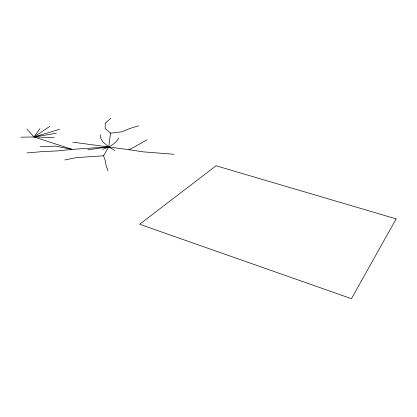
<?xml version="1.0" encoding="UTF-8"?>
<svg xmlns="http://www.w3.org/2000/svg" width="417" height="417" viewBox="0 0 417 417"><rect width="100%" height="100%" fill="white"/><g stroke="black" fill="none" stroke-linecap="round" stroke-linejoin="round"><path stroke-width="0.63" d="M110.74 118.313L105.272 123.234L105.147 128.499L110.526 133.143L108.717 146.867L103.572 155.786L105.152 160.201L105.934 164.793L107.899 170.793M118.574 138.09C115.342 144.282 108.868 147.17 102.608 149.369M39.99 128.671L34.038 136.958L20.85 137.203M49.712 126.414L34.038 136.958L26.985 129.28M146.956 139.768L135.436 146.456L129.009 149.687L72.782 142.161M138.762 125.798L129.713 128.54L121.806 131.84L110.526 133.143M59.615 129.317L34.038 136.958L72.172 149.385L108.717 146.867L114.805 150.459M64.776 159.951L76.41 157.631L103.572 155.786M56.342 133.268L34.038 136.958L54.08 137.568M87.836 149.797L108.717 146.867L103.171 142.239L100.778 138.277L100.586 134.738M26.917 152.956L41.867 151.642L57.666 150.902L72.172 149.385L55.273 146.101L40.214 146.748M173.952 154.269L143.484 151.877L129.009 149.687M396.15 218.878L351.453 298.687L139.638 224.263L216.058 165.773L396.15 218.878"/></g></svg>
